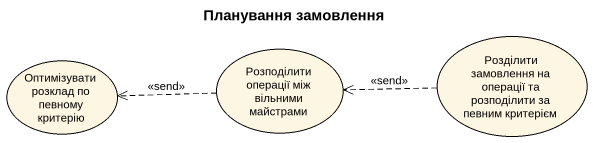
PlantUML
@startuml
title Планування замовлення
usecase "Оптимізувати розклад по певному критерію" as Оптимізувати_розклад_по
usecase "Розподілити операції між вільними майстрами" as Розподілити_операції_між
usecase "Розділити замовлення на операції та розподілити за певним критерієм" as Розділити_замовлення_на
Розподілити_операції_між .left.> Оптимізувати_розклад_по : <<send>>
Розділити_замовлення_на .left.> Розподілити_операції_між : <<send>>
@enduml
